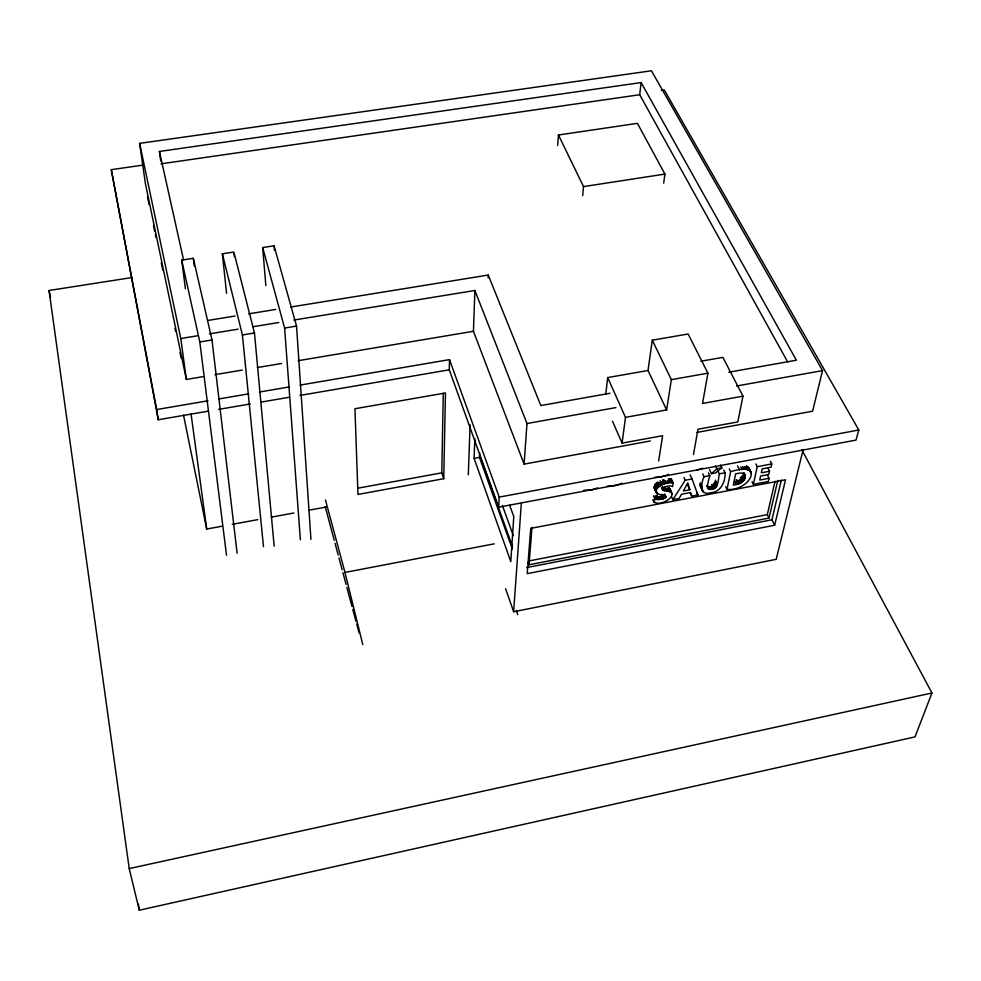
<?xml version="1.0" encoding="UTF-8"?>
<svg xmlns="http://www.w3.org/2000/svg" width="981" height="981" viewBox="0 0 981 981"><rect width="100%" height="100%" fill="white"/><g stroke="black" fill="none" stroke-linecap="round" stroke-linejoin="round"><path stroke-width="1.47" d="M745.327 476.521C745.352 471.603 738.57 473.173 735.652 473.884L733.334 485.08C738.288 484.602 744.689 482.247 745.327 476.521L743.978 473.798M723.745 469.997L725.082 472.744C725.462 481.745 720.863 491.984 710.943 492.707C699.747 496.411 700.606 483.854 704.027 476.717L702.715 473.958M443.743 478.703L445.472 392.976L354.95 408.734L357.955 494.449L443.743 478.703L441.781 472.854L443.277 393.209M661.243 90.362L664.272 89.933L858.804 429.997L856.008 440.101L498.655 507.189L449.286 369.812L449.506 359.622L300.063 385.104M727.031 489.347L730.612 471.702C766.468 460.347 749.226 491.824 727.031 489.347L725.707 486.613M468.305 474.829L470.095 424.822M650.305 440.972L524.099 464.123L473.431 331.284L474.89 290.486L293.908 320.051M509.63 505.19L513.786 516.57L510.794 561.598L474.081 458.36L474.853 438.617M512.34 549.041L479.464 457.391L479.66 452.83M488.109 277.819L488.231 275.06L290.842 307.004M498.655 507.189L499.219 497.109L449.506 359.622M803.169 449.506L776.192 559.329L513.639 611.739L521.328 503.265M524.099 464.123L526.981 423.534L474.89 290.486M557.649 145.507L558.447 134.998L637.429 123.348L664.922 174.091L663.696 183.116M777.81 480.396L768.994 518.054L529.029 564.786L531.984 527.373M652.941 499.807C656.314 510.341 683.217 493.566 666.504 490.917C655.86 490.426 668.735 483.608 672.586 486.613L673.199 482.897C664.603 479.537 645.02 494.228 664.076 494.988C670.538 497.907 657.025 501.291 654.781 498.679L653.554 495.908M582.689 195.648L583.523 186.598L558.447 134.998M787.645 361.928L639.698 94.728L641.12 82.563L159.425 151.454L160.712 161.068M605.731 394.288L607.693 377.575L648.012 370.499L652.291 340.186L688.135 334.006L707.914 373.172L702.543 403.449L742.985 396.165L722.887 357.366L700.863 361.229M658.656 461.009L662.604 435.699L622.089 443.118L625.473 417.354L607.693 377.575M625.473 417.354L666.626 409.935L671.347 379.647L652.291 340.186M654.168 502.579L654.781 498.679M693.493 454.534L697.982 429.224L737.81 421.928L742.985 396.165M708.478 472.879L709.79 475.626C709.484 478.569 703.99 490.978 711.814 489.261C718.975 488.403 718.08 478.679 719.355 473.823L717.369 469.703M767.669 475.577L769.043 478.287L768.319 481.475L753.383 484.32L757.246 466.674L755.873 463.952M768.123 468.55L769.509 471.26L768.773 474.485L760.594 476.043L759.711 480.065L769.043 478.287M770.367 461.229L771.765 463.939L771.017 467.201L762.2 468.869L761.317 472.817L769.509 471.26M768.994 518.054L767.289 514.62L775.039 481.303M774.659 525.227L785.536 479.758L530.758 528.354L527.202 573.652L774.659 525.227L771.937 519.771L781.305 480.138M202.981 376.667L186.365 379.451L145.47 183.962L139.633 143.373L651.421 70.779L822.544 370.61L812.575 411.198L696.89 432.425M801.82 449.752L931.95 692.991L915.015 736.903L139.277 910.221L129.222 868.59L49.05 290.486L132.312 277.5M665.964 497.011L664.713 494.24M671.629 496.901L672.88 499.66L685.204 480.261L692.046 478.973L697.883 494.902L691.679 496.079L690.403 493.333M709.484 469.592L711.458 473.713L716.866 468.808L721.869 467.863L720.532 465.117M721.869 467.863L715.505 472.952L711.458 473.713M667.19 474.853L668.269 474.228M621.329 483.596L622.003 483.204M597.588 487.913L590.93 490.206L583.867 490.181M666.062 475.417L660.593 477.122L654.634 477.306M620.532 483.976L614.547 485.767L607.202 486.171M702.936 468.219L697.013 469.985M129.222 868.59L931.95 692.991M529.213 560.887L767.289 514.62M526.625 567.607L771.937 519.771M672.88 499.66L679.085 498.483L681.537 494.252L690.575 492.536L691.679 496.079M325.459 500.003L344.969 572.438L494.203 543.842M704.027 476.717L709.79 475.626M719.355 473.823L725.082 472.744M757.246 466.674L771.765 463.939M689.815 489.752L683.291 490.99L687.84 482.836L689.815 489.752L687.252 484.234M499.219 497.109L858.804 429.997M183.533 415.147L206.709 529.041L221.731 526.27M232.239 524.332L257.782 519.636M271.296 517.146L293.834 512.989M308.856 510.218L326.881 506.907M474.081 458.36L479.464 457.391M357.746 488.207L441.781 472.854M526.981 423.534L615.945 407.606M736.596 385.999L822.544 370.61M671.347 379.647L707.914 373.172M609.986 393.283L540.825 405.545L488.231 275.06M728.748 372.216L796.388 360.223L641.12 82.563M143.103 165.09L111.282 169.676L158.26 419.745L208.021 411.211M218.579 409.396L250.241 403.964M260.799 402.149L289.444 397.231M300.002 395.429L449.286 369.812M111.282 169.676L156.666 409.543L207.984 400.8M218.555 398.997L248.745 393.847M259.315 392.044L289.505 386.906M215.072 374.644L242.258 370.07M257.378 367.544L281.547 363.485M298.163 360.689L473.431 331.284M139.633 143.373L180.786 338.519L197.377 335.809M209.444 333.847L238.101 329.162M253.184 326.698L278.825 322.516M211.994 339.953L193.318 258.31L181.706 260.112L199.817 341.952L211.994 339.953L237.12 553.272M254.459 332.988L233.883 252.031L222.368 253.809L242.405 334.962L254.459 332.988L274.177 546.245M296.544 326.084L274.079 245.802L262.675 247.568L284.6 328.046L296.544 326.084L310.94 539.366M207.96 320.419L235.084 316.029M248.647 313.834L275.771 309.444M583.523 186.598L664.922 174.091M161.08 163.827L639.698 94.728M748.761 467.655L751.127 472.388M748.344 467.079L751.323 473.112M748.503 467.962L749.864 470.684M750.048 471.199L751.409 473.921M747.179 466.183L749.226 470.267M746.431 465.852L748.478 469.948M746.259 466.968L747.62 469.691M745.278 466.797L746.651 469.531M752.022 481.61L753.383 484.32M744.199 466.711L745.56 469.445M742.592 466.723L743.941 469.458M743.905 472.707L745.266 475.429M740.778 466.882L742.139 469.605M743.978 473.185L745.327 475.92M743.181 473.21L745.217 477.293M742.985 473.946L745.02 478.029M743.439 475.908L744.8 478.63M743.108 476.594L744.469 479.317M737.553 465.914L739.588 470.009M742.102 475.785L744.125 479.881M742.384 477.686L743.733 480.42M741.256 476.84L743.279 480.935M741.44 478.703L742.789 481.426M740.214 477.821L742.225 481.904M740.385 479.55L741.734 482.284M739.968 479.832L741.317 482.566M739.429 480.163L740.778 482.897M738.865 480.469L740.214 483.204M738.276 480.751L739.625 483.486M736.866 479.697L738.877 483.78M736.093 479.967L738.104 484.05M735.811 481.597L737.148 484.32M729.263 468.967L730.612 471.702M734.806 481.818L736.142 484.54M715.529 466.061L716.866 468.808M715.345 480.15L717.319 484.258M715.848 482.149L717.16 484.896M715.64 482.75L716.952 485.497M714.732 481.941L716.706 486.049M714.426 482.456L716.4 486.564M714.83 484.185L716.142 486.919M714.536 484.516L715.848 487.25M713.567 483.461L715.541 487.569M713.886 485.117L715.198 487.851M713.506 485.374L714.818 488.121M713.113 485.62L714.426 488.366M712.034 484.467L713.996 488.587M711.568 484.663L713.53 488.783M711.74 486.208L713.052 488.955M711.237 486.355L712.537 489.102M710.514 486.527L711.814 489.261M709.95 486.613L711.262 489.36M709.606 486.65L710.906 489.396M709.116 486.674L710.428 489.421M708.674 486.674L709.974 489.421M708.27 486.625L709.57 489.372M707.902 486.539L709.202 489.286M707.571 486.417L708.883 489.163M707.289 486.269L708.589 489.004M706.676 485.57L708.343 488.82M648.012 370.499L666.626 409.935M700.176 482.824L702.114 486.956M700.017 484.001L701.955 488.133M700.017 485.055L701.955 489.176M702.138 489.384L703.438 492.131M701.685 488.979L702.972 491.726M700.164 485.987L702.604 491.26M690.109 474.841L692.046 478.973M696.596 492.155L697.883 494.902M683.929 477.502L685.204 480.261M671.298 478.753L673.199 482.897M670.587 478.703L672.476 482.86M669.876 478.703L671.777 482.86M668.539 478.765L670.428 482.922M667.521 480.347L668.784 483.118M669.765 488.415L672.292 493.909M670.097 489.531L671.36 492.303M669.128 487.913L671.016 492.07M665.633 480.653L666.896 483.425M668.87 487.778L670.759 491.922M668.601 487.643L670.477 491.788M668 487.41L669.876 491.555M663.72 479.537L665.596 483.707M667.853 488.575L669.103 491.346M666.626 488.33L667.877 491.101M662.457 479.868L664.345 484.038M664.628 486.76L666.504 490.917M661.709 481.696L662.96 484.467M660.139 480.653L662.016 484.822M662.715 486.527L664.578 490.684M662.555 487.753L663.806 490.537M659.857 482.431L661.108 485.215M661.917 487.582L663.168 490.353M661.611 487.459L662.862 490.23M664.628 494.375L665.878 497.146M659.085 482.824L660.323 485.607M664.517 494.51L665.682 497.367M664.37 494.682L665.474 497.575M664.063 494.939L665.302 497.71M657.711 481.855L659.588 486.024M663.867 495.074L665.106 497.845M663.622 495.233L664.86 498.005M663.377 495.368L664.628 498.14M657.76 483.621L659.011 486.404M663.119 495.491L664.358 498.262M662.101 494.289L663.953 498.434M656.608 482.627L658.472 486.797M661.586 494.473L663.45 498.63M656.743 484.43L657.981 487.201M661.721 496.018L662.972 498.789M655.664 483.474L657.54 487.631M661.206 496.153L662.445 498.924M655.884 485.313L657.123 488.084M655.664 485.583L656.902 488.366M660.299 496.349L661.537 499.121M654.842 484.479L656.706 488.648M654.609 484.872L656.473 489.041M659.416 496.496L660.654 499.268M655.014 486.723L656.264 489.494M654.842 487.25L656.081 490.022M656.289 490.929L657.528 493.713M654.082 486.453L655.946 490.623M658.619 496.582L659.857 499.354M654.033 487.005L656.951 493.357M654.057 487.447L656.62 493.063M654.143 487.851L656.142 492.401M657.074 495.233L658.925 499.403M656.093 495.221L657.944 499.378M655.884 496.521L657.123 499.304M655.112 496.386L656.338 499.17M654.302 496.178L655.541 498.961M653.371 499.869L654.597 502.64M612.475 421.217L622.089 443.118M528.146 562.383L529.029 564.786M502.431 505.558L513.308 535.651M480.518 457.6L512.474 546.552M505.62 588.735L513.639 611.739M516.349 610.39L517.698 614.744M325.202 506.576L334.263 540.372M335.048 543.302L338.2 555.062M338.985 557.993L342.136 569.753M342.933 572.683L346.085 584.443M346.869 587.374L351.995 606.479M352.78 609.409L355.931 621.169M356.716 624.1L359.083 632.917M344.969 572.438L362.786 644.603M159.425 151.454L183.545 259.793M147.555 197.107L149.112 204.575M153.477 225.471L154.728 231.442M155.341 234.434L155.967 237.414M161.264 262.785L162.821 270.253M174.974 328.463L175.599 331.455M179.964 352.351L181.203 358.323M49.05 290.486L50.571 297.783M156.666 409.543L158.26 419.745M138.419 904.163L139.277 910.221M180.786 338.519L186.365 379.451M191.05 413.908L206.709 529.041M181.706 260.112L185.421 288.806M199.817 341.952L226.513 555.258M193.318 258.31L194.25 265.912M222.368 253.809L226.562 293.331M242.405 334.962L263.497 546.699M234.03 253.552L234.336 256.593M262.675 247.568L265.839 285.557M274.079 245.802L274.435 250.351M284.6 328.046L300.394 539.795"/></g></svg>
